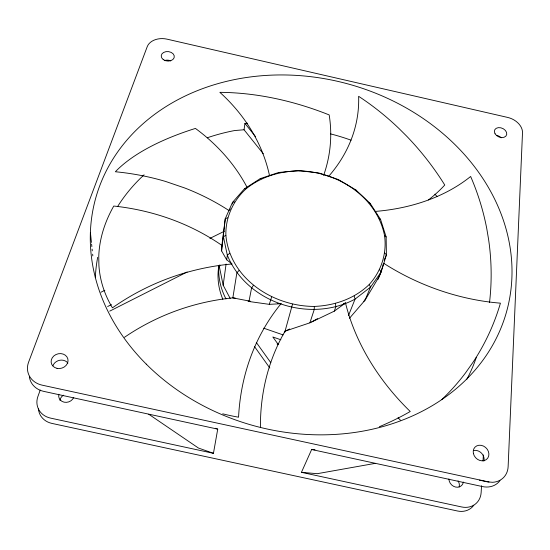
<?xml version="1.0" encoding="UTF-8"?>
<svg xmlns="http://www.w3.org/2000/svg" width="550" height="550" viewBox="0 0 550 550"><rect width="100%" height="100%" fill="white"/><g stroke="black" fill="none" stroke-linecap="round" stroke-linejoin="round"><path stroke-width="0.82" d="M314.359 306.426C273.35 306.46 229.879 278.747 225.871 235.352C225.431 217.47 233.083 200.53 246.331 188.609C261.326 176.619 280.163 171.064 299.2 170.864C337.322 171.614 376.832 196.556 384.553 235.586C387.028 253.378 381.301 271.184 369.263 284.467C354.537 298.746 334.613 305.594 314.359 306.426L314.181 309.739L309.897 322.822L285.072 331.162A234.802 199.437 43.5 0 0 260.425 427.178M481.546 485.732L481.14 492.573A19.69 17.029 48.1 0 1 461.629 506.956L301.448 472.333L311.651 449.508L315.026 449.804M483.017 460.934L483.368 454.946M221.609 250.917L221.884 245.383A241.058 214.569 -19.3 0 0 113.767 206.037A225.94 143.165 -9.2 0 0 98.766 256.458L98.897 265.141A225.94 143.165 -9.2 0 0 112.441 307.828A253.481 247.871 40.4 0 1 232.072 263.959L226.683 259.806L221.609 250.917L225.266 218.721L232.512 202.393L244.482 188.774L260.232 178.633L278.692 172.48L298.678 170.596L318.986 173.03L338.429 179.596L355.857 189.929L370.219 203.466L380.566 219.443L386.141 236.926L386.409 254.843L381.15 271.989L377.926 279.503M230.196 298.437L223.156 285.189L219.512 267.355L219.684 265.691M221.403 249.164L225.266 218.721L227.638 217.807M219.512 267.355L219.828 264.887M232.292 204.043L232.512 202.393L234.678 201.891M263.271 153.773L244.056 129.766L244.929 123.42L247.459 123.214M223.156 285.189L226.091 264.034M226.683 259.806L227.322 255.207L223.417 236.727L225.871 235.352M40.226 390.053L37.902 396.488A19.931 17.531 -19.7 0 0 50.531 418.103L213.448 453.317L217.731 429.131L215.311 428.278M222.722 413.82A225.308 178.461 -23.2 0 0 238.569 417.196A246.414 210.705 43.4 0 1 281.029 303.71L269.301 304.349L248.964 301.496L251.556 288.152L253.351 285.402M292.518 304.143L284.618 332.778M269.301 304.349L271.638 296.945M441.842 399.527A226.758 221.732 27.6 0 0 465.499 372.934L473.096 362.168A226.758 221.732 27.6 0 0 500.431 303.16A192.479 141.151 23.2 0 1 383.797 263.354L379.266 276.382L365.014 300.204L349.456 318.292M309.897 322.822L334.249 311.183L335.844 306.866L335.459 303.641M348.418 315.714L355.08 299.09L370.514 287.127L381.15 271.989L379.644 269.734M365.014 300.204L370.514 287.127L369.263 284.467M384.092 260.288L386.409 254.843L384.794 253.041M363.908 301.4L364.705 299.881M382.999 264.88L383.797 263.354M239.037 270.469L236.878 272.8L232.843 297.866A243.086 237.951 62.6 0 0 124.465 337.301M230.381 208.924L228.917 210.506A253.901 223.981 -15.7 0 0 184.69 187.969L165.605 181.459A253.901 223.981 -15.7 0 0 115.363 171.751A237.738 95.439 -1.2 0 1 195.429 128.425A223.197 182.071 -8.2 0 1 247.136 187.44M229.701 253.344L227.322 255.207C246.854 303.181 310.179 323.352 355.08 299.09L354.207 296.093M334.249 311.183L345.503 302.961A216.927 167.942 32.9 0 0 410.245 411.503A238.205 207.034 -24.7 0 1 379.362 426.717M311.63 321.963L317.522 318.656M343.296 304.198L345.503 302.961L343.956 303.683M109.725 311.142L187.131 271.982M107.628 306.536L111.451 304.611M101.001 292.201L104.83 290.304M209.88 238.404L224.448 231.206M285.072 331.162L289.719 328.996M375.189 463.368L317.254 473.688L301.448 472.333M338.016 179.651L338.429 179.596M244.482 188.774L246.331 188.609M244.056 129.766L234.712 130.536A196.185 168.623 15.2 0 0 207.288 137.768M260.232 178.633L261.69 178.709M235.373 298.176L232.843 297.866L250.546 301.297M277.647 303.442L281.029 303.71L279.338 303.504M479.408 480.157L487.376 481.855L492.566 482.302A21.285 18.047 45.3 0 0 508.131 466.627L522.5 132.763A16.129 11.55 23.9 0 0 507.712 117.439L167.076 39.167A16.369 11.784 5.2 0 0 147.221 46.688L28.593 362.154A21.56 18.631 -16.5 0 0 42.178 385.165L489.026 481.999M217.731 429.131L43.752 391.373A21.251 18.432 -17.1 0 1 29.356 376.736M311.651 449.508L482.522 486.585A20.982 17.861 45.8 0 0 499.998 480.549M278.692 172.48L279.696 172.7M355.032 189.736L355.857 189.929M263.691 328.178L283.126 334.916M280.878 339.776L272.827 336.978L278.376 344.609M277.09 343.977L278.685 344.527M213.448 453.317L198.44 448.037L148.754 414.232M248.009 301.091L248.964 301.496M369.043 202.95L370.219 203.466M298.678 170.596L299.2 170.864M379.136 218.536L380.566 219.443M384.553 235.586L386.141 236.926M244.929 123.42L255.64 136.737M256.293 342.43L270.799 362.663M254.361 346.369L269.823 368.012M90.392 232.347L91.431 242.433M91.609 244.111L91.864 246.634M92.125 249.157L92.304 250.834M92.647 254.196L92.819 255.881M269.5 175.546A224.469 177.272 -5 0 0 219.869 92.338A329.12 248.868 48.7 0 1 329.175 114.916A210.368 159.624 1.9 0 1 323.599 175.464M375.368 211.413A185.206 133.911 14.1 0 0 470.642 176.474A245.506 235.895 45.7 0 1 486.771 228.635L488.592 239.429A245.506 235.895 45.7 0 1 489.514 302.534M38.445 408.904A19.669 17.346 -20.3 0 0 51.879 423.397L457.49 510.998A19.436 16.857 48.6 0 0 473.811 505.257M476.252 357.576A196.185 168.623 15.2 0 1 466.868 379.225M95.322 277.709A196.185 168.623 15.2 0 1 97.673 257.338M117.858 206.14A196.185 168.623 15.2 0 1 144.086 174.811M330.468 133.863A196.185 168.623 15.2 0 1 351.072 140.181M434.878 194.184A196.185 168.623 15.2 0 1 437.168 196.632M328.701 176.309A197.051 145.846 4.9 0 0 358.634 96.312A250.167 213.297 54.4 0 1 399.046 128.576L406.409 135.905A250.167 213.297 54.4 0 1 444.764 185.02A181.328 134.358 12.4 0 1 428.436 199.918M496.946 135.444A6.401 4.641 23.8 0 1 501.188 137.823M52.938 365.743A8.422 7.322 -15.7 0 1 59.826 360.243A8.422 7.322 -15.7 0 1 67.918 363.089M59.943 400.386A7.796 6.896 -19 0 1 63.47 395.182M400.359 420.131A206.436 162.113 33.8 0 1 398.076 417.691M473.564 450.526A8.326 7.102 44.7 0 1 481.456 453.111A8.326 7.102 44.7 0 1 483.918 461.017M458.019 480.824A7.714 6.71 47.5 0 1 459.154 486.956M73.707 397.471A7.899 6.971 -18.4 0 1 64.123 402.174A7.899 6.971 -18.4 0 1 58.857 394.247M164.271 60.658A6.49 4.73 5.3 0 1 170.727 60.878M463.382 482.054A7.81 6.779 47 0 1 455.647 487.073A7.81 6.779 47 0 1 448.917 478.919M225.995 298.973A77.55 65.979 15.2 0 1 218.9 265.492M222.839 299.296A76.752 65.574 15.2 0 1 218.962 265.354M495.062 133.774A6.476 4.661 23.7 0 0 505.821 136.208A6.476 4.661 23.7 0 0 500.844 127.799A6.476 4.661 23.7 0 0 495.062 133.774M146.266 364.134A213.139 177.258 15.2 0 0 502.514 324.122A213.139 177.258 15.2 0 0 254.664 76.429A213.139 177.258 15.2 0 0 146.266 364.134M57.028 368.349A8.546 7.404 -15.2 0 0 67.849 358.923A8.546 7.404 -15.2 0 0 53.859 355.926A8.546 7.404 -15.2 0 0 57.028 368.349M473.371 453.379A8.442 7.177 44.2 0 0 486.289 459.614A8.442 7.177 44.2 0 0 483.505 446.084A8.442 7.177 44.2 0 0 473.371 453.379M163.213 59.531A6.566 4.751 5.4 0 0 174.123 57.75A6.566 4.751 5.4 0 0 165.963 51.652A6.566 4.751 5.4 0 0 163.213 59.531"/></g></svg>
